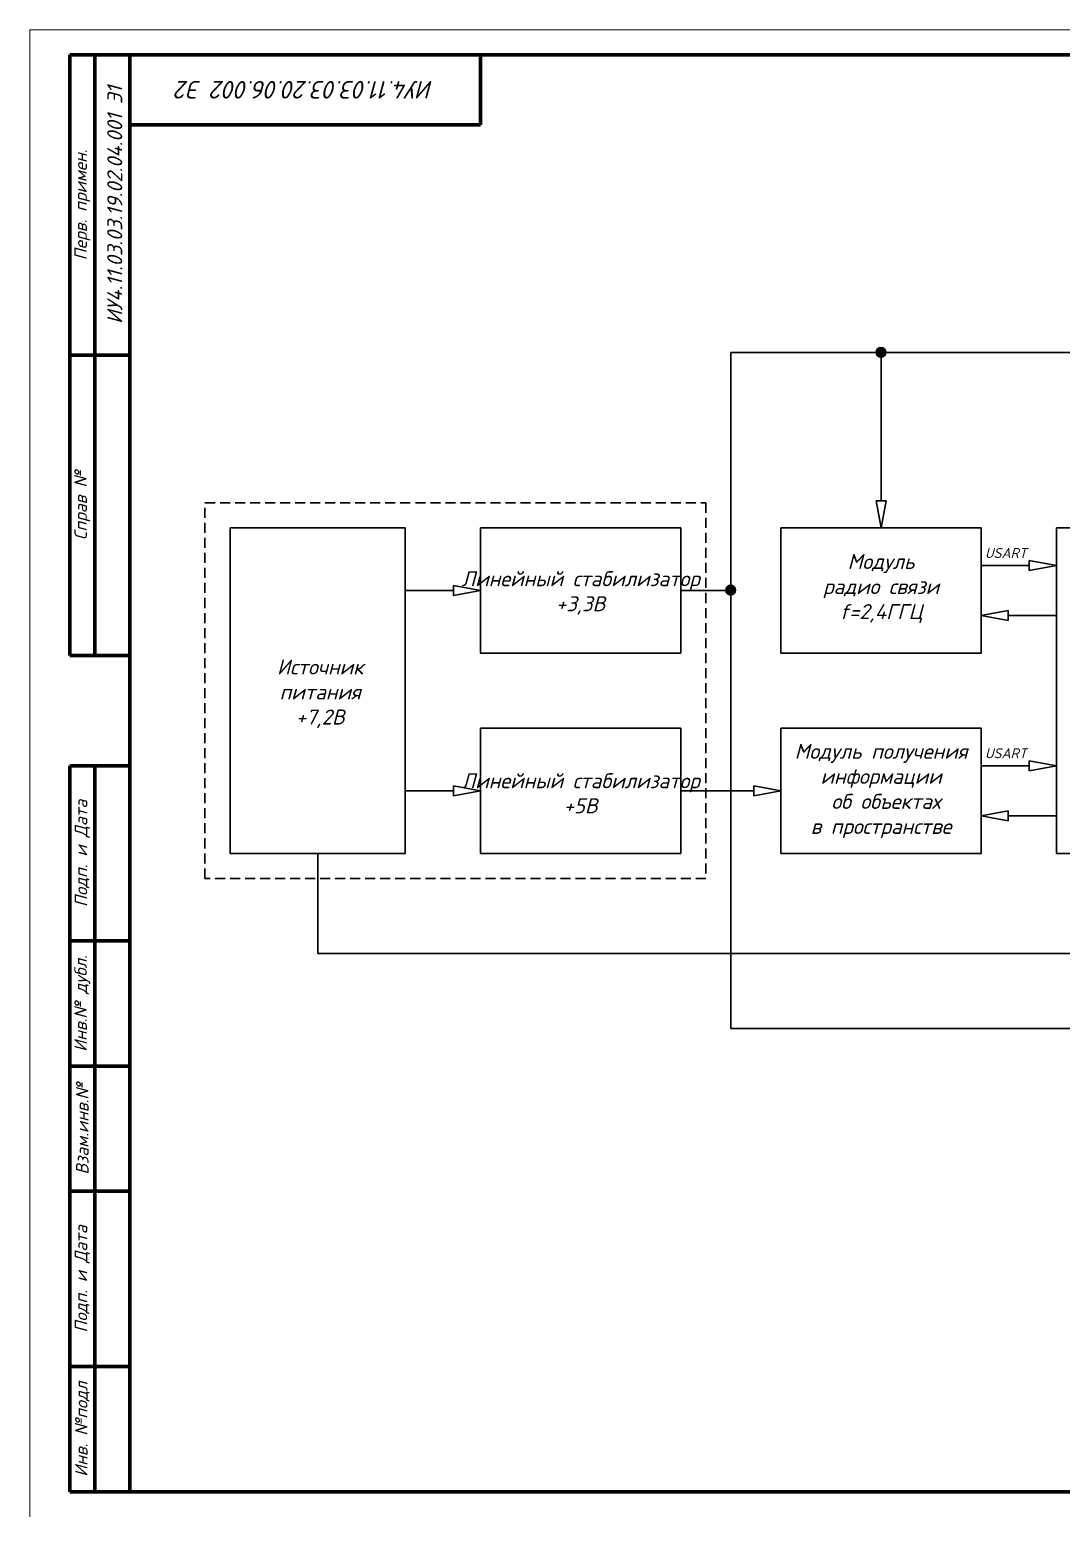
# Model space of a CAD drawing. Header units: millimetres. Extents: x 2470 to 6390, y 1560 to 2814.
# Drawn here: x 2470 to 2676, y 1857.8 to 2154.5 of the extents above; entities that cross this region are included whole.
import ezdxf

# ---------------------------------------------------------------- set-up
doc = ezdxf.new("R2010")
doc.units = ezdxf.units.MM
doc.linetypes.add('JIS_02_2.0', pattern=[3, 2, -1])
for name, color, linetype, lineweight in [('border', 7, 'Continuous', 70), ('Sheet', 7, 'Continuous', 30), ('Text', 7, 'Continuous', 18)]:
    doc.layers.add(name, color=color, linetype=linetype, lineweight=lineweight)
doc.styles.add('Main', font='isocpeur.ttf', dxfattribs={"oblique": 15, "height": 3})

msp = doc.modelspace()

# ---------------------------------------------------------------- hatches: boundary and pattern name
at = {"layer": 'Sheet'}
h = msp.add_hatch(color=256, dxfattribs=at)
h.dxf.hatch_style = 1
edge = h.paths.add_edge_path()
edge.add_line((2639.981437634633, 2090.069797631361), (2640.955113020063, 2090.069797631361))
edge.add_ellipse((2639.981437634633, 2090.069797631361), major_axis=(-0.9736753854301998, 0), ratio=0.9999895652899807, start_angle=90, end_angle=180, ccw=False)
edge.add_line((2639.981437634633, 2089.096132405951), (2639.981437634633, 2090.069797631361))
edge = h.paths.add_edge_path()
edge.add_ellipse((2639.981437634633, 2090.069797631361), major_axis=(-0.9736753854301998, 0), ratio=0.9999895652899807, start_angle=0, end_angle=90, ccw=False)
edge.add_line((2639.007762249203, 2090.069797631361), (2639.981437634633, 2090.069797631361))
edge.add_line((2639.981437634633, 2090.069797631361), (2639.981437634633, 2089.096132405951))
edge = h.paths.add_edge_path()
edge.add_ellipse((2639.981437634633, 2090.069797631361), major_axis=(-0.9736753854301998, 0), ratio=0.9999895652899807, start_angle=180, end_angle=360, ccw=False)
edge.add_line((2640.955113020063, 2090.069797631361), (2639.981437634633, 2090.069797631361))
edge.add_line((2639.981437634633, 2090.069797631361), (2639.007762249203, 2090.069797631361))
h = msp.add_hatch(color=256, dxfattribs=at)
h.dxf.hatch_style = 1
edge = h.paths.add_edge_path()
edge.add_line((2639.981437634633, 2090.069797631361), (2640.955113020063, 2090.069797631361))
edge.add_ellipse((2639.981437634633, 2090.069797631361), major_axis=(-0.9736753854301998, 0), ratio=0.9999895652899807, start_angle=90, end_angle=180, ccw=False)
edge.add_line((2639.981437634633, 2089.096132405951), (2639.981437634633, 2090.069797631361))
edge = h.paths.add_edge_path()
edge.add_ellipse((2639.981437634633, 2090.069797631361), major_axis=(-0.9736753854301998, 0), ratio=0.9999895652899807, start_angle=0, end_angle=90, ccw=False)
edge.add_line((2639.007762249203, 2090.069797631361), (2639.981437634633, 2090.069797631361))
edge.add_line((2639.981437634633, 2090.069797631361), (2639.981437634633, 2089.096132405951))
edge = h.paths.add_edge_path()
edge.add_ellipse((2639.981437634633, 2090.069797631361), major_axis=(-0.9736753854301998, 0), ratio=0.9999895652899807, start_angle=180, end_angle=360, ccw=False)
edge.add_line((2640.955113020063, 2090.069797631361), (2639.981437634633, 2090.069797631361))
edge.add_line((2639.981437634633, 2090.069797631361), (2639.007762249203, 2090.069797631361))
h = msp.add_hatch(color=256, dxfattribs=at)
h.dxf.hatch_style = 1
edge = h.paths.add_edge_path()
edge.add_line((2609.981437634633, 2042.569797631361), (2610.955113020063, 2042.569797631361))
edge.add_ellipse((2609.981437634633, 2042.569797631361), major_axis=(-0.9736753854301998, 0), ratio=0.9999895652899807, start_angle=90, end_angle=180, ccw=False)
edge.add_line((2609.981437634633, 2041.596132405951), (2609.981437634633, 2042.569797631361))
edge = h.paths.add_edge_path()
edge.add_ellipse((2609.981437634633, 2042.569797631361), major_axis=(-0.9736753854301998, 0), ratio=0.9999895652899807, start_angle=0, end_angle=90, ccw=False)
edge.add_line((2609.007762249203, 2042.569797631361), (2609.981437634633, 2042.569797631361))
edge.add_line((2609.981437634633, 2042.569797631361), (2609.981437634633, 2041.596132405951))
edge = h.paths.add_edge_path()
edge.add_ellipse((2609.981437634633, 2042.569797631361), major_axis=(-0.9736753854301998, 0), ratio=0.9999895652899807, start_angle=180, end_angle=360, ccw=False)
edge.add_line((2610.955113020063, 2042.569797631361), (2609.981437634633, 2042.569797631361))
edge.add_line((2609.981437634633, 2042.569797631361), (2609.007762249203, 2042.569797631361))
h = msp.add_hatch(color=256, dxfattribs=at)
h.dxf.hatch_style = 1
edge = h.paths.add_edge_path()
edge.add_line((2609.981437634633, 2042.569797631361), (2610.955113020063, 2042.569797631361))
edge.add_ellipse((2609.981437634633, 2042.569797631361), major_axis=(-0.9736753854301998, 0), ratio=0.9999895652899807, start_angle=90, end_angle=180, ccw=False)
edge.add_line((2609.981437634633, 2041.596132405951), (2609.981437634633, 2042.569797631361))
edge = h.paths.add_edge_path()
edge.add_ellipse((2609.981437634633, 2042.569797631361), major_axis=(-0.9736753854301998, 0), ratio=0.9999895652899807, start_angle=0, end_angle=90, ccw=False)
edge.add_line((2609.007762249203, 2042.569797631361), (2609.981437634633, 2042.569797631361))
edge.add_line((2609.981437634633, 2042.569797631361), (2609.981437634633, 2041.596132405951))
edge = h.paths.add_edge_path()
edge.add_ellipse((2609.981437634633, 2042.569797631361), major_axis=(-0.9736753854301998, 0), ratio=0.9999895652899807, start_angle=180, end_angle=360, ccw=False)
edge.add_line((2610.955113020063, 2042.569797631361), (2609.981437634633, 2042.569797631361))
edge.add_line((2609.981437634633, 2042.569797631361), (2609.007762249203, 2042.569797631361))

# ---------------------------------------------------------------- linework, layer by layer
at = {"layer": 'border', "lineweight": 18}
for p, q in [((2470, 1857.5), (2470, 2154.5)), ((2470, 2154.5), (2890, 2154.5)), ((2470, 2154.5), (2490, 2154.5))]:
    msp.add_line(p, q, dxfattribs=at)
at = {"layer": 'border', "lineweight": 70}
for p, q in [((2483, 2149.5), (2478, 2149.5)), ((2483, 2089.5), (2483, 2149.5)), ((2483, 2149.5), (2490, 2149.5)), ((2490, 2149.5), (2885, 2149.5)), ((2490, 2149.5), (2490, 1862.5)), ((2560, 2135.5), (2560, 2149.5)), ((2490, 2135.5), (2560, 2135.5)), ((2478, 2089.5), (2490, 2089.5)), ((2483, 2089.5), (2483, 2029.5)), ((2483, 2029.5), (2478, 2029.5)), ((2490, 2029.5), (2483, 2029.5)), ((2490, 2007.5), (2478, 2007.5)), ((2478, 2007.5), (2478, 1862.5)), ((2483, 1862.5), (2483, 2007.5)), ((2490, 1972.5), (2478, 1972.5)), ((2490, 1947.5), (2478, 1947.5)), ((2490, 1887.5), (2478, 1887.5)), ((2478, 1862.5), (2490, 1862.5)), ((2490, 1862.5), (2885, 1862.5))]:
    msp.add_line(p, q, dxfattribs=at)
at = {"layer": 'border'}
for p, q in [((2478, 2149.5), (2478, 2029.5)), ((2478, 1887.5), (2478, 1922.5)), ((2478, 1922.5), (2490, 1922.5))]:
    msp.add_line(p, q, dxfattribs=at)
at = {"layer": 'Sheet'}
for p, q in [((2610, 2042.5), (2610, 2090)), ((2610, 2090), (2860, 2090)), ((2640, 2090), (2640, 2060.408687139202)), ((2640, 2055), (2639.001950186502, 2060.408687139202)), ((2640.998049813498, 2060.408687139202), (2639.001950186502, 2060.408687139202)), ((2640, 2055), (2640.998049813498, 2060.408687139202)), ((2660, 2047.5), (2669.591312860797, 2047.5)), ((2675, 2047.5), (2669.591312860797, 2048.498049813498)), ((2669.591312860797, 2048.498049813498), (2669.591312860797, 2046.501950186502)), ((2675, 2047.5), (2669.591312860797, 2046.501950186502)), ((2545, 2042.5), (2554.591312860797, 2042.5)), ((2560, 2042.5), (2554.591312860797, 2043.498049813498)), ((2554.591312860797, 2043.498049813498), (2554.591312860797, 2041.501950186502)), ((2560, 2042.5), (2554.591312860797, 2041.501950186502)), ((2600, 2042.5), (2610, 2042.5)), ((2610, 1955), (2610, 2042.5)), ((2660, 2037.5), (2665.408687139202, 2038.498049813499)), ((2665.408687139202, 2036.501950186502), (2665.408687139202, 2038.498049813499)), ((2660, 2037.5), (2665.408687139202, 2036.501950186502)), ((2675, 2037.5), (2665.408687139202, 2037.5)), ((2660, 2007.5), (2669.591312860797, 2007.5)), ((2675, 2007.5), (2669.591312860797, 2008.498049813498)), ((2669.591312860797, 2008.498049813498), (2669.591312860797, 2006.501950186502)), ((2675, 2007.5), (2669.591312860797, 2006.501950186502)), ((2560, 2002.5), (2554.591312860797, 2003.498049813498)), ((2554.591312860797, 2003.498049813498), (2554.591312860797, 2001.501950186502)), ((2620, 2002.5), (2614.591312860797, 2003.498049813498)), ((2614.591312860797, 2003.498049813498), (2614.591312860797, 2001.501950186502)), ((2545, 2002.5), (2554.591312860797, 2002.5)), ((2560, 2002.5), (2554.591312860797, 2001.501950186502)), ((2600, 2002.5), (2614.591312860797, 2002.5)), ((2620, 2002.5), (2614.591312860797, 2001.501950186502)), ((2660, 1997.5), (2665.408687139202, 1998.498049813499)), ((2660, 1997.5), (2665.408687139202, 1996.501950186502)), ((2665.408687139202, 1996.501950186502), (2665.408687139202, 1998.498049813499)), ((2675, 1997.5), (2665.408687139202, 1997.5)), ((2527.5, 1970), (2527.5, 1990)), ((2735, 1970), (2527.5, 1970)), ((2860, 1955), (2610, 1955))]:
    msp.add_line(p, q, dxfattribs=at)
at = {"layer": 'Sheet', "linetype": 'JIS_02_2.0'}
msp.add_lwpolyline([(2605, 1985), (2505, 1985), (2505, 2060), (2605, 2060)], close=True, dxfattribs=at)
at = {"layer": 'Sheet'}
for points in [[(2510, 2055), (2545, 2055), (2545, 1990), (2510, 1990)], [(2560, 2055), (2600, 2055), (2600, 2030), (2560, 2030)], [(2620, 2055), (2660, 2055), (2660, 2030), (2620, 2030)], [(2675, 2055), (2710, 2055), (2710, 1990), (2675, 1990)], [(2560, 2015), (2600, 2015), (2600, 1990), (2560, 1990)], [(2620, 2015), (2660, 2015), (2660, 1990), (2620, 1990)]]:
    msp.add_lwpolyline(points, close=True, dxfattribs=at)
for centre, start, end in [((2639.981437634633, 2090.069797631361), 0, 180), ((2639.981437634633, 2090.069797631361), 0, 180), ((2639.981437634633, 2090.069797631361), 0, 180), ((2639.981437634633, 2090.069797631361), 180, 0), ((2639.981437634633, 2090.069797631361), 180, 0), ((2639.981437634633, 2090.069797631361), 180, 0), ((2609.981437634633, 2042.569797631361), 0, 180), ((2609.981437634633, 2042.569797631361), 0, 180), ((2609.981437634633, 2042.569797631361), 0, 180), ((2609.981437634633, 2042.569797631361), 180, 0), ((2609.981437634633, 2042.569797631361), 180, 0), ((2609.981437634633, 2042.569797631361), 180, 0)]:
    msp.add_arc(centre, 0.5080010149995379, start, end, dxfattribs=at)
at = {"layer": 'Sheet', "extrusion": (0, 0, -1)}
for centre, major_axis in [((2639.981437634633, 2090.069797631361), (-0.9736753854301997, 0)), ((2639.981437634633, 2090.069797631361), (-0.9736753854301997, 0)), ((2609.981437634633, 2042.569797631361), (-0.9736753854301996, 0)), ((2609.981437634633, 2042.569797631361), (-0.9736753854301996, 0))]:
    msp.add_ellipse(centre, major_axis=major_axis, ratio=0.9999895652899806, dxfattribs=at)

# ---------------------------------------------------------------- texts
at = {"layer": 'border', "attachment_point": 5, "style": 'Main'}
for s, width, heights, insert, char_height, rotation in [('\\pxqc;ИУ4.11.03.03.19.02.04.001 Э1', 54.21908000384792, [3], (2486.980538321085, 2119.5), 3, 89.99999999999999), ('\\pxqc;ИУ4.11.03.03.20.06.002 Э2', 116.933468861891, [12.03251139898202], (2525, 2142.5), 3.5, 180)]:
    msp.add_mtext_dynamic_manual_height_columns(s, width=width, gutter_width=66.06407754588872, heights=heights, dxfattribs=dict(at, insert=insert, char_height=char_height, rotation=rotation))
at = {"layer": 'border', "lineweight": 70, "char_height": 2.5, "attachment_point": 5, "rotation": 90, "style": 'Main'}
for s, width, heights, insert in [('\\pxqc;Перв. примен.', 30.37405276376558, [0], (2480.5, 2119.5)), ('\\pxqc;Справ №', 17.85187650125226, [0], (2480.5, 2059.5)), ('\\pxqc;Подп. и Дата', 27.7156457161509, [0], (2480.5, 1990)), ('Инв.№ дубл.', 25.15278978008428, [0], (2480.5, 1960)), ('\\pxqc,t4;Взам.инв.№', 27.09631622025699, [0], (2480.5, 1935)), ('\\pxqc;Подп. и Дата', 27.7156457161509, [0], (2480.5, 1905)), ('\\pxqc;Инв. №подл', 24.33760260295458, [10.7012494914934], (2480.5, 1874.990470983844))]:
    msp.add_mtext_dynamic_manual_height_columns(s, width=width, gutter_width=15, heights=heights, dxfattribs=dict(at, insert=insert))
at = {"layer": 'Text', "lineweight": 70, "attachment_point": 5, "style": 'Main'}
for s, insert, char_height in [('USART', (2664.911410443522, 2049.987861113248), 2), ('Модуль \\Pрадио связи\\Pf=2,4ГГЦ', (2640, 2042.879560285848), 3), ('Линейный стабилизатор\\P+3,3В', (2580, 2042), 3), ('Источник \\Pпитания \\P+7,2В', (2528, 2021.881441185327), 3), ('Модуль получения \\Pинформации\\P об объектах \\Pв пространстве', (2640, 2002.471047145136), 3), ('USART', (2664.911410443522, 2009.987861113248), 2), ('Линейный стабилизатор\\P+5В', (2580, 2002), 3)]:
    msp.add_mtext_dynamic_manual_height_columns(s, width=45, gutter_width=15, heights=[0], dxfattribs=dict(at, insert=insert, char_height=char_height))

doc.saveas('drawing.dxf')
